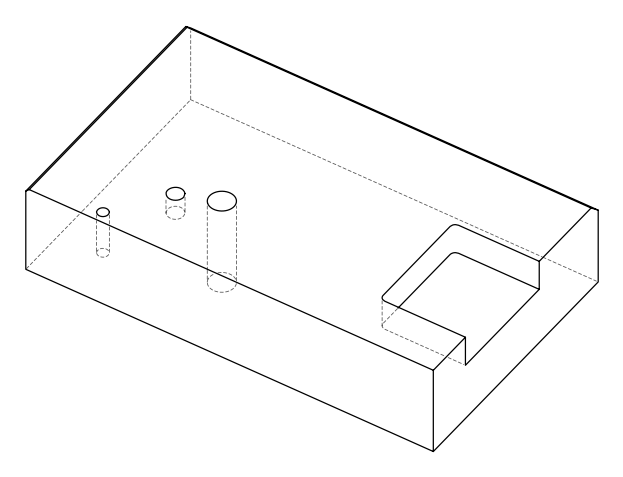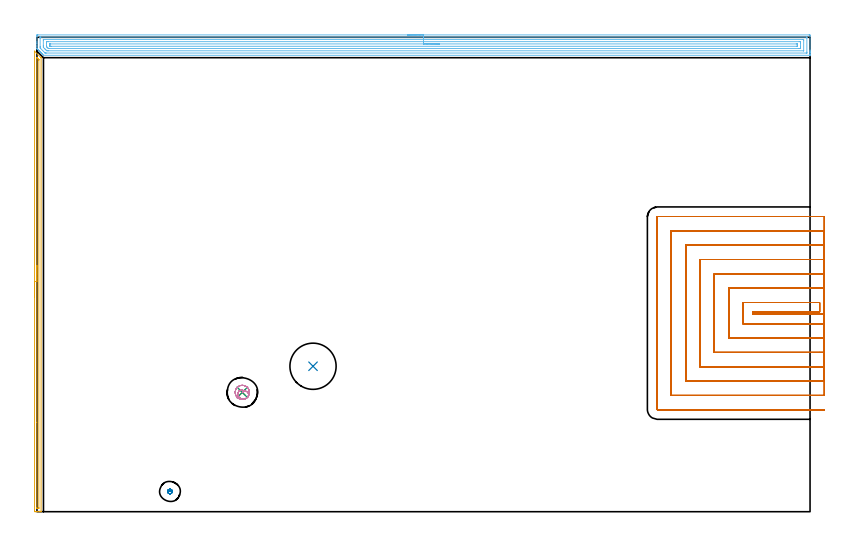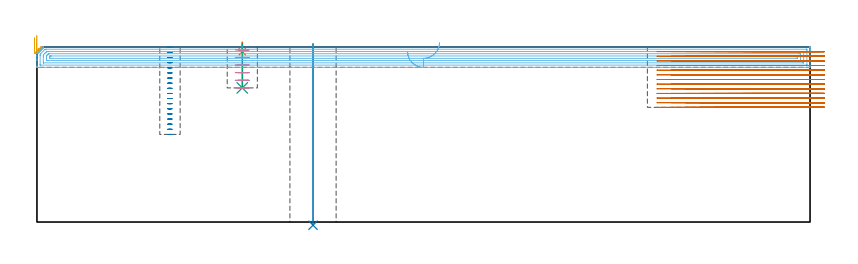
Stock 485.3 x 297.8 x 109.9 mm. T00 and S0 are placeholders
(PLAN: 8 operations, 6 tool changes, 92.4 min)
(1 SPOT_DRILL | STEP1POCKET | NXT0321_9005460120000 | 0.05 min | 184 mm3)
(2 INDEXABLE_INSERT_DRILL_THROUGH_HOLE_FROM_SOLID | STEP1HOLE | NXT0302_029 | 0.46 min | 72510 mm3)
(3 DRILL_BLIND_HOLE_INTO_CENTER | STEP1POCKET | NXT0301_128 | 0.11 min | 2595 mm3)
(4 MILL_ROUGH_BLIND_HOLE_CONTOUR | STEP1POCKET | NXT0201_010 | Spiral | 1.2 min | 4423 mm3)
(5 AREA_MILL | FG_CHAMFER_SURFACE | UGT0205_001 | 4.76 min | 2452 mm3)
(6 AREA_MILL_1 | FG_CHAMFER_SURFACE_1 | UGT0205_001 | 19.62 min | 39696 mm3)
(7 MILL_SLOT | SLOT_PARTIAL_RECTANGULAR | NXT0201_011 | Follow Part, ap 3, ae 75% | 65.22 min | 515263 mm3)
(8 MILL_BLIND_HOLE_FROM_SOLID_MATERIAL | STEP1POCKET_1 | NXT0201_010 | Spiral | 0.97 min | 7051 mm3)
(TOOL NXT0321_9005460120000 | NC Spot Drill, 142deg, 12mm, Carbide, Uncoated | D12 PA142 FL30 Z2)
(TOOL NXT0302_029 | Index. Insert Drill 29mm [880-D2900L32-05] | D29 PA176 FL145 Z2)
(TOOL NXT0301_128 | Carbide Drill 12mm [861.1-1200-036A1-GP GC34] | D12 PA150 FL37.4 Z2)
(TOOL NXT0201_010 | ENDMILL 10mm [2P460-1000-NA 1630] | D10 FL30 Z6)
(TOOL UGT0205_001 | Chamfer Mill 20 x 3 x 45 deg. | D20 FL50 Z2)
(TOOL NXT0201_011 | ENDMILL 12mm [2P460-1200-NA 1630] | D12 FL38 Z6)
(OP 1 SPOT_DRILL)
G17 G21 G94 G90
T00 M6
G54
G17 G0 G90 X128.9 Y74.9 S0 M3
G43 Z119.9 H0
G94 G81 G98 Z106.9 F250. R112.9
G80
M5
M2
(OP 2 INDEXABLE_INSERT_DRILL_THROUGH_HOLE_FROM_SOLID)
G17 G21 G94 G90
T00 M6
G54
G17 G0 G90 X173.3 Y91.3 S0 M3
G43 Z119.9 H1
G94 G81 G98 Z-2.006 F250. R111.9
G80
M5
M2
(OP 3 DRILL_BLIND_HOLE_INTO_CENTER)
G17 G21 G94 G90
T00 M6
G54
G17 G0 G90 X128.9 Y74.9 S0 M3
G43 Z119.9 H1
G94 G81 G98 Z84.2 F250. R111.9
G80
M5
M2
(OP 4 MILL_ROUGH_BLIND_HOLE_CONTOUR)
G17 G21 G94 G90
T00 M6
G54
G17 G0 G90 X128.9 Y74.9 S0 M3
G43 Z119.9 H1
Z108.117
G94 G3 X129.144 Y76.296 R0.719 F250.
X126.807 Y75.654 R2.104
X127.473 Y71.322 R2.939
X132.329 Y72.063 R3.691
X131.737 Y78.329 R4.45
X132.329 Y72.063 R-4.45
X132.033 Y75.196 R2.225
X128.9 Y74.9 R2.225
G0 Z103.333
G3 X129.144 Y76.296 R0.719
X126.807 Y75.654 R2.104
X127.473 Y71.322 R2.939
X132.329 Y72.063 R3.691
X131.737 Y78.329 R4.45
X132.329 Y72.063 R-4.45
X132.033 Y75.196 R2.225
X128.9 Y74.9 R2.225
G0 Z98.55
G3 X129.144 Y76.296 R0.719
X126.807 Y75.654 R2.104
X127.473 Y71.322 R2.939
X132.329 Y72.063 R3.691
X131.737 Y78.329 R4.45
X132.329 Y72.063 R-4.45
X132.033 Y75.196 R2.225
X128.9 Y74.9 R2.225
G0 Z93.767
G3 X129.144 Y76.296 R0.719
X126.807 Y75.654 R2.104
X127.473 Y71.322 R2.939
X132.329 Y72.063 R3.691
X131.737 Y78.329 R4.45
X132.329 Y72.063 R-4.45
X132.033 Y75.196 R2.225
X128.9 Y74.9 R2.225
G0 Z88.983
G3 X129.144 Y76.296 R0.719
X126.807 Y75.654 R2.104
X127.473 Y71.322 R2.939
X132.329 Y72.063 R3.691
X131.737 Y78.329 R4.45
X132.329 Y72.063 R-4.45
X132.033 Y75.196 R2.225
X128.9 Y74.9 R2.225
G0 Z84.2
G3 X129.144 Y76.296 R0.719
X126.807 Y75.654 R2.104
X127.473 Y71.322 R2.939
X132.329 Y72.063 R3.691
X131.737 Y78.329 R4.45
X132.329 Y72.063 R-4.45
X132.033 Y75.196 R2.225
X128.9 Y74.9 R2.225
G0 Z119.9
M5
M2
(OP 5 AREA_MILL)
G17 G21 G94 G90
T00 M6
G54
G17 G0 G90 X-1.5 Y134.55 S1061 M3
G43 Z119.9 H0
Z115.8
G94 G1 Y134.588 Z114.928 F250.
Y134.702 Z114.064
Y134.891 Z113.212
Y135.153 Z112.38
Y135.487 Z111.574
Y135.89 Z110.8
Y136.358 Z110.064
Y136.89 Z109.372
Y137.479 Z108.729
Y138.122 Z108.14
Y138.814 Z107.608
Y139.55 Z107.14
Y140.324 Z106.737
Y141.13 Z106.403
Y141.962 Z106.141
Y142.813 Z105.952
Y143.678 Z105.838
Y144.55 Z105.8
Y289.013
X-1.495 Y289.076 Z105.803
X-1.494 Y289.083 Z105.804
X-1.454 Y289.055 Z105.844
X2.375 Y285.225 Z109.674
X2.557 Y285.04 Z109.853
X2.596 Y284.994 Z109.889
X2.6 Y284.898 Z109.9
Y0.179
X2.597 Y0.01 Z109.889
X2.479 Y0.004 Z109.771
X2.353 Y0. Z109.653
X2.12 Z109.42
X1.421 Z108.716
X0.201 Z107.497
X-0.321 Z106.973
X-0.931 Z106.364
X-1.073 Z106.223
X-1.192 Y0.003 Z106.103
X-1.493 Y0.01 Z105.803
X-1.497 Y0.314 Z105.801
X-1.499 Y0.626
X-1.5 Y144.55 Z105.8
X-0.086 Z107.214
X-0.085 Y284.898 Z107.215
X-0.084 Y285.085 Z107.216
X-0.081 Y285.178 Z107.219
X-0.08 Y285.21 Z107.22
X-0.06 Y285.198 Z107.24
X0.25 Y284.898 Z107.55
X0.55 Y284.599 Z107.85
X1.14 Y284.004 Z108.44
X1.179 Y283.958 Z108.479
X1.181 Y283.922 Z108.481
X1.184 Y283.841 Z108.484
X1.185 Y283.678 Z108.485
X1.186 Y283.352 Z108.486
X1.185 Y2.656 Z108.485
X1.184 Y2.414 Z108.484
X1.18 Y2.088 Z108.48
X1.179 Y2.016 Z108.479
X1.088 Y2.009 Z108.388
X0.951 Y2.003 Z108.251
X0.55 Y2.001 Z107.85
X0.08 Y2.002 Z107.38
X-0.05 Y2.008 Z107.25
X-0.076 Y2.01 Z107.224
X-0.079 Y2.056 Z107.221
X-0.083 Y2.17 Z107.217
X-0.085 Y2.414 Z107.215
X-0.086 Y56.123 Z107.214
Y144.55
Y145.422 Z107.252
Y146.286 Z107.366
Y147.138 Z107.555
Y147.97 Z107.817
Y148.776 Z108.151
Y149.55 Z108.554
Y150.286 Z109.023
Y150.978 Z109.554
Y151.621 Z110.143
Y152.21 Z110.786
Y152.741 Z111.478
Y153.21 Z112.214
Y153.613 Z112.988
Y153.947 Z113.794
Y154.209 Z114.626
Y154.398 Z115.478
Y154.512 Z116.343
Y154.55 Z117.214
G0 Z119.9
M5
M2
(OP 6 AREA_MILL_1)
G17 G21 G94 G90
T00 M6
G54
G17 G0 G90 X232.65 Y299.3 S1061 M3
G43 Z119.9 H0
Z107.1
G94 G1 X232.688 Z106.228 F250.
X232.802 Z105.364
X232.991 Z104.512
X233.253 Z103.68
X233.587 Z102.874
X233.99 Z102.1
X234.458 Z101.364
X234.99 Z100.672
X235.579 Z100.029
X236.222 Z99.44
X236.914 Z98.908
X237.65 Z98.44
X238.424 Z98.037
X239.23 Z97.703
X240.062 Z97.441
X240.914 Z97.252
X241.778 Z97.138
X242.65 Z97.1
X484.685
X484.98 Y299.297 Z97.102
X485.29 Y299.292 Z97.106
X485.3 Y298.977 Z97.42
Y289.778 Z106.617
Y289.221 Z107.175
Y288.885 Z107.511
Y288.329 Z108.067
Y287.993 Z108.402
Y287.321 Z109.078
Y286.953 Z109.447
X485.292 Y286.556 Z109.836
X485.29 Y286.502 Z109.888
X485.132 Y286.5 Z109.9
X4.187
X4.105 Y286.505 Z109.891
X4.053 Y286.549 Z109.848
X3.889 Y286.711 Z109.689
X3.294 Y287.306 Z109.094
X3.2 Y287.398 Z108.998
X3.109 Y287.491 Z108.908
X2.996 Y287.603 Z108.796
X2.902 Y287.696 Z108.7
X2.812 Y287.788 Z108.611
X2.699 Y287.901 Z108.498
X2.605 Y287.993 Z108.403
X2.515 Y288.085 Z108.314
X2.401 Y288.199 Z108.201
X2.308 Y288.291 Z108.105
X2.217 Y288.382 Z108.017
X2.103 Y288.497 Z107.903
X2.01 Y288.588 Z107.808
X1.92 Y288.679 Z107.72
X1.806 Y288.794 Z107.605
X1.713 Y288.885 Z107.511
X1.623 Y288.976 Z107.423
X1.508 Y289.092 Z107.307
X1.415 Y289.183 Z107.213
X1.326 Y289.273 Z107.126
X1.21 Y289.39 Z107.01
X1.118 Y289.48 Z106.916
X1.029 Y289.57 Z106.829
X0.912 Y289.687 Z106.712
X0.821 Y289.778 Z106.619
X0.615 Y289.985 Z106.414
X0.554 Y290.046 Z106.353
X0.317 Y290.283 Z106.116
X0.198 Y290.401 Z105.998
X0.019 Y290.583 Z105.815
X0.003 Y290.608 Z105.789
X0.001 Y290.67 Z105.729
X0. Y290.699 Z105.7
Y290.902 Z105.498
Y291.782 Z104.618
Y292.454 Z103.942
Y293.682 Z102.715
Y294.238 Z102.157
Y294.948 Z101.448
Y298.421 Z97.976
X0.002 Y298.699 Z97.698
X0.007 Y299.292 Z97.106
X0.02 Y299.293 Z97.104
X0.615 Y299.3 Z97.1
X242.65
Y297.886 Z98.514
X482.978 Y297.885 Z98.515
X483.136 Y297.883 Z98.517
X483.241 Y297.879 Z98.521
X483.291 Y297.875 Z98.525
X483.294 Y297.863 Z98.537
X483.297 Y297.807 Z98.593
X483.3 Y297.406 Z98.994
Y288.485 Z107.915
X483.297 Y287.993 Z108.407
X483.294 Y287.944 Z108.456
X483.291 Y287.925 Z108.475
X483.215 Y287.921 Z108.479
X483.057 Y287.916 Z108.484
X482.978 Y287.914 Z108.486
X482.899
X5.973 Y287.915 Z108.485
X5.152 Y287.921 Z108.479
X5.08 Y287.973 Z108.427
X5.058 Y287.993 Z108.407
X2.381 Y290.67 Z105.73
X2.01 Y291.06 Z105.34
X2.004 Y291.562 Z104.838
X2. Y291.962 Z104.438
Y297.315 Z99.085
X2.003 Y297.807 Z98.593
X2.006 Y297.856 Z98.544
X2.009 Y297.875 Z98.525
X2.085 Y297.879 Z98.521
X2.243 Y297.884 Z98.516
X2.322 Y297.886 Z98.514
X2.401
X242.65
Y296.472 Z99.928
X480.664 Y296.471 Z99.929
X481.113 Y296.469 Z99.931
X481.261 Y296.466 Z99.934
X481.28 Y296.465 Z99.935
X481.29 Y296.433 Z99.967
X481.295 Y296.334 Z100.066
X481.298 Y296.21 Z100.19
X481.3 Y296.022 Z100.378
Y295.835 Z100.565
Y289.591 Z106.809
X481.295 Y289.404 Z106.996
X481.291 Y289.351 Z107.049
X481.286 Y289.334 Z107.066
X481.28 Y289.333 Z107.067
X481.225 Y289.33 Z107.07
X481.113 Y289.329 Z107.071
X7.316
X6.867 Y289.33 Z107.07
X6.419 Y289.332 Z107.068
X6.203 Y289.335 Z107.065
X5.973 Y289.537 Z106.863
X5.726 Y289.778 Z106.622
X5.08 Y290.419 Z105.981
X4.83 Y290.67 Z105.73
X4.187 Y291.314 Z105.086
X4.068 Y291.44 Z104.96
X4.011 Y291.502 Z104.898
X4.008 Y291.562 Z104.838
X4.002 Y291.747 Z104.653
X4. Y292.454 Z103.946
Y292.641 Z103.759
Y296.022 Z100.378
Y296.209 Z100.191
X4.005 Y296.396 Z100.004
X4.009 Y296.449 Z99.951
X4.013 Y296.466 Z99.934
X4.02 Y296.467 Z99.933
X4.075 Y296.47 Z99.93
X4.187 Y296.471 Z99.929
X242.65 Y296.472 Z99.928
Y295.057 Z101.343
X478.507
X479.259 Y295.05 Z101.35
X479.29 Y295.043 Z101.357
X479.294 Y294.996 Z101.404
X479.298 Y294.892 Z101.508
X479.299 Y294.683 Z101.717
X479.3 Y294.265 Z102.135
Y291.588 Z104.812
X479.299 Y291.129 Z105.271
X479.298 Y290.913 Z105.487
X479.294 Y290.805 Z105.595
X479.29 Y290.756 Z105.644
X479.247 Y290.749 Z105.651
X478.433 Y290.743 Z105.657
X478.36
X7.686
X7.277 Y290.747 Z105.653
X7.228 Y290.75 Z105.65
X7.202 Y290.759 Z105.641
X7.16 Y290.796 Z105.604
X7.028 Y290.922 Z105.478
X6.867 Y291.082 Z105.318
X6.387 Y291.562 Z104.838
X6.229 Y291.722 Z104.678
X6.104 Y291.851 Z104.549
X6.024 Y291.937 Z104.463
X6.01 Y291.995 Z104.405
X6. Y292.427 Z103.973
Y292.454 Z103.946
Y294.212 Z102.188
X6.001 Y294.671 Z101.729
X6.002 Y294.887 Z101.513
X6.006 Y294.995 Z101.405
X6.01 Y295.044 Z101.356
X6.053 Y295.051 Z101.349
X6.867 Y295.057 Z101.343
X6.94
X242.65
Y293.643 Z102.757
X476.647 Y293.642 Z102.758
X477.247 Y293.639 Z102.761
X477.279 Y293.636 Z102.764
X477.29 Y293.63 Z102.77
X477.296 Y293.59 Z102.81
X477.299 Y293.346 Z103.054
X477.3 Y292.694 Z103.706
Y292.454 Z103.946
X477.299 Y292.291 Z104.109
X477.298 Y292.209 Z104.191
X477.294 Y292.17 Z104.23
X477.291 Y292.165 Z104.235
X477.28 Y292.162 Z104.238
X477.242 Y292.159 Z104.241
X476.944 Y292.157 Z104.243
X8.95
X8.653 Y292.158 Z104.242
X8.356 Y292.162 Z104.238
X8.272 Y292.164 Z104.236
X8.238 Y292.172 Z104.228
X8.216 Y292.192 Z104.208
X8.126 Y292.28 Z104.12
X8.041 Y292.369 Z104.031
X8.01 Y292.412 Z103.988
X8.008 Y292.454 Z103.946
X8.001 Y293.105 Z103.295
X8. Y293.346 Z103.054
X8.001 Y293.509 Z102.891
X8.002 Y293.591 Z102.809
X8.006 Y293.63 Z102.77
X8.009 Y293.635 Z102.765
X8.02 Y293.638 Z102.762
X8.058 Y293.641 Z102.759
X8.356 Y293.643 Z102.757
X242.65
X243.522 Z102.795
X244.386 Z102.909
X245.238 Z103.098
X246.07 Z103.36
X246.876 Z103.694
X247.65 Z104.097
X248.386 Z104.565
X249.078 Z105.096
X249.721 Z105.686
X250.31 Z106.329
X250.842 Z107.021
X251.31 Z107.757
X251.713 Z108.531
X252.047 Z109.337
X252.309 Z110.169
X252.498 Z111.02
X252.612 Z111.885
X252.65 Z112.757
G0 Z119.9
M5
M2
(OP 7 MILL_SLOT)
G17 G21 G94 G90
T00 M6
G54
G17 G0 G90 X494.3 Y124. S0 M3
G43 Z119.9 H1
Z106.985
G94 G1 X491.3 F250.
X449.2 F500.
Y125.3
X491.3
Y131.3
X443.2
Y118.
X491.3
X494.3 F250.
Y140.3
X491.3
X434.2 F500.
Y109.
X491.3
X494.3 F250.
Y149.3
X491.3
X425.2 F500.
Y100.
X491.3
X494.3 F250.
Y158.3
X491.3
X416.2 F500.
Y91.
X491.3
X494.3 F250.
Y167.3
X491.3
X407.2 F500.
Y82.
X491.3
X494.3 F250.
Y176.3
X491.3
X398.2 F500.
Y73.
X491.3
X494.3 F250.
Y185.3
X491.3
X389.5 F500.
G3 X389.2 Y185. R0.3
G1 Y64.3
G3 X389.5 Y64. R0.3
G1 X491.3
X494.3 F250.
G0 Y124. Z104.069
G1 X491.3
X449.2 F500.
Y125.3
X491.3
Y131.3
X443.2
Y118.
X491.3
X494.3 F250.
Y140.3
X491.3
X434.2 F500.
Y109.
X491.3
X494.3 F250.
Y149.3
X491.3
X425.2 F500.
Y100.
X491.3
X494.3 F250.
Y158.3
X491.3
X416.2 F500.
Y91.
X491.3
X494.3 F250.
Y167.3
X491.3
X407.2 F500.
Y82.
X491.3
X494.3 F250.
Y176.3
X491.3
X398.2 F500.
Y73.
X491.3
X494.3 F250.
Y185.3
X491.3
X389.5 F500.
G3 X389.2 Y185. R0.3
G1 Y64.3
G3 X389.5 Y64. R0.3
G1 X491.3
X494.3 F250.
G0 Y124. Z101.154
G1 X491.3
X449.2 F500.
Y125.3
X491.3
Y131.3
X443.2
Y118.
X491.3
X494.3 F250.
Y140.3
X491.3
X434.2 F500.
Y109.
X491.3
X494.3 F250.
Y149.3
X491.3
X425.2 F500.
Y100.
X491.3
X494.3 F250.
Y158.3
X491.3
X416.2 F500.
Y91.
X491.3
X494.3 F250.
Y167.3
X491.3
X407.2 F500.
Y82.
X491.3
X494.3 F250.
Y176.3
X491.3
X398.2 F500.
Y73.
X491.3
X494.3 F250.
Y185.3
X491.3
X389.5 F500.
G3 X389.2 Y185. R0.3
G1 Y64.3
G3 X389.5 Y64. R0.3
G1 X491.3
X494.3 F250.
G0 Y124. Z98.238
G1 X491.3
X449.2 F500.
Y125.3
X491.3
Y131.3
X443.2
Y118.
X491.3
X494.3 F250.
Y140.3
X491.3
X434.2 F500.
Y109.
X491.3
X494.3 F250.
Y149.3
X491.3
X425.2 F500.
Y100.
X491.3
X494.3 F250.
Y158.3
X491.3
X416.2 F500.
Y91.
X491.3
X494.3 F250.
Y167.3
X491.3
X407.2 F500.
Y82.
X491.3
X494.3 F250.
Y176.3
X491.3
X398.2 F500.
Y73.
X491.3
X494.3 F250.
Y185.3
X491.3
X389.5 F500.
G3 X389.2 Y185. R0.3
G1 Y64.3
G3 X389.5 Y64. R0.3
G1 X491.3
X494.3 F250.
G0 Y124. Z95.323
G1 X491.3
X449.2 F500.
Y125.3
X491.3
Y131.3
X443.2
Y118.
X491.3
X494.3 F250.
Y140.3
X491.3
X434.2 F500.
Y109.
X491.3
X494.3 F250.
Y149.3
X491.3
X425.2 F500.
Y100.
X491.3
X494.3 F250.
Y158.3
X491.3
X416.2 F500.
Y91.
X491.3
X494.3 F250.
Y167.3
X491.3
X407.2 F500.
Y82.
X491.3
X494.3 F250.
Y176.3
X491.3
X398.2 F500.
Y73.
X491.3
X494.3 F250.
Y185.3
X491.3
X389.5 F500.
G3 X389.2 Y185. R0.3
G1 Y64.3
G3 X389.5 Y64. R0.3
G1 X491.3
X494.3 F250.
G0 Y124. Z92.408
G1 X491.3
X449.2 F500.
Y125.3
X491.3
Y131.3
X443.2
Y118.
X491.3
X494.3 F250.
Y140.3
X491.3
X434.2 F500.
Y109.
X491.3
X494.3 F250.
Y149.3
X491.3
X425.2 F500.
Y100.
X491.3
X494.3 F250.
Y158.3
X491.3
X416.2 F500.
Y91.
X491.3
X494.3 F250.
Y167.3
X491.3
X407.2 F500.
Y82.
X491.3
X494.3 F250.
Y176.3
X491.3
X398.2 F500.
Y73.
X491.3
X494.3 F250.
Y185.3
X491.3
X389.5 F500.
G3 X389.2 Y185. R0.3
G1 Y64.3
G3 X389.5 Y64. R0.3
G1 X491.3
X494.3 F250.
G0 Y124. Z89.492
G1 X491.3
X449.2 F500.
Y125.3
X491.3
Y131.3
X443.2
Y118.
X491.3
X494.3 F250.
Y140.3
X491.3
X434.2 F500.
Y109.
X491.3
X494.3 F250.
Y149.3
X491.3
X425.2 F500.
Y100.
X491.3
X494.3 F250.
Y158.3
X491.3
X416.2 F500.
Y91.
X491.3
X494.3 F250.
Y167.3
X491.3
X407.2 F500.
Y82.
X491.3
X494.3 F250.
Y176.3
X491.3
X398.2 F500.
Y73.
X491.3
X494.3 F250.
Y185.3
X491.3
X389.5 F500.
G3 X389.2 Y185. R0.3
G1 Y64.3
G3 X389.5 Y64. R0.3
G1 X491.3
X494.3 F250.
G0 Y124. Z86.577
G1 X491.3
X449.2 F500.
Y125.3
X491.3
Y131.3
X443.2
Y118.
X491.3
X494.3 F250.
Y140.3
X491.3
X434.2 F500.
Y109.
X491.3
X494.3 F250.
Y149.3
X491.3
X425.2 F500.
Y100.
X491.3
X494.3 F250.
Y158.3
X491.3
X416.2 F500.
Y91.
X491.3
X494.3 F250.
Y167.3
X491.3
X407.2 F500.
Y82.
X491.3
X494.3 F250.
Y176.3
X491.3
X398.2 F500.
Y73.
X491.3
X494.3 F250.
Y185.3
X491.3
X389.5 F500.
G3 X389.2 Y185. R0.3
G1 Y64.3
G3 X389.5 Y64. R0.3
G1 X491.3
X494.3 F250.
G0 Y124. Z83.662
G1 X491.3
X449.2 F500.
Y125.3
X491.3
Y131.3
X443.2
Y118.
X491.3
X494.3 F250.
Y140.3
X491.3
X434.2 F500.
Y109.
X491.3
X494.3 F250.
Y149.3
X491.3
X425.2 F500.
Y100.
X491.3
X494.3 F250.
Y158.3
X491.3
X416.2 F500.
Y91.
X491.3
X494.3 F250.
Y167.3
X491.3
X407.2 F500.
Y82.
X491.3
X494.3 F250.
Y176.3
X491.3
X398.2 F500.
Y73.
X491.3
X494.3 F250.
Y185.3
X491.3
X389.5 F500.
G3 X389.2 Y185. R0.3
G1 Y64.3
G3 X389.5 Y64. R0.3
G1 X491.3
X494.3 F250.
G0 Y124. Z80.746
G1 X491.3
X449.2 F500.
Y125.3
X491.3
Y131.3
X443.2
Y118.
X491.3
X494.3 F250.
Y140.3
X491.3
X434.2 F500.
Y109.
X491.3
X494.3 F250.
Y149.3
X491.3
X425.2 F500.
Y100.
X491.3
X494.3 F250.
Y158.3
X491.3
X416.2 F500.
Y91.
X491.3
X494.3 F250.
Y167.3
X491.3
X407.2 F500.
Y82.
X491.3
X494.3 F250.
Y176.3
X491.3
X398.2 F500.
Y73.
X491.3
X494.3 F250.
Y185.3
X491.3
X389.5 F500.
G3 X389.2 Y185. R0.3
G1 Y64.3
G3 X389.5 Y64. R0.3
G1 X491.3
X494.3 F250.
G0 Y124. Z77.831
G1 X491.3
X449.2 F500.
Y125.3
X491.3
Y131.3
X443.2
Y118.
X491.3
X494.3 F250.
Y140.3
X491.3
X434.2 F500.
Y109.
X491.3
X494.3 F250.
Y149.3
X491.3
X425.2 F500.
Y100.
X491.3
X494.3 F250.
Y158.3
X491.3
X416.2 F500.
Y91.
X491.3
X494.3 F250.
Y167.3
X491.3
X407.2 F500.
Y82.
X491.3
X494.3 F250.
Y176.3
X491.3
X398.2 F500.
Y73.
X491.3
X494.3 F250.
Y185.3
X491.3
X389.5 F500.
G3 X389.2 Y185. R0.3
G1 Y64.3
G3 X389.5 Y64. R0.3
G1 X491.3
X494.3 F250.
G0 Y124. Z74.915
G1 X491.3
X449.2 F500.
Y125.3
X491.3
Y131.3
X443.2
Y118.
X491.3
X494.3 F250.
Y140.3
X491.3
X434.2 F500.
Y109.
X491.3
X494.3 F250.
Y149.3
X491.3
X425.2 F500.
Y100.
X491.3
X494.3 F250.
Y158.3
X491.3
X416.2 F500.
Y91.
X491.3
X494.3 F250.
Y167.3
X491.3
X407.2 F500.
Y82.
X491.3
X494.3 F250.
Y176.3
X491.3
X398.2 F500.
Y73.
X491.3
X494.3 F250.
Y185.3
X491.3
X389.5 F500.
G3 X389.2 Y185. R0.3
G1 Y64.3
G3 X389.5 Y64. R0.3
G1 X491.3
X494.3 F250.
G0 Y124. Z72.
G1 X491.3
X449.2 F500.
Y125.3
X491.3
Y131.3
X443.2
Y118.
X491.3
X494.3 F250.
Y140.3
X491.3
X434.2 F500.
Y109.
X491.3
X494.3 F250.
Y149.3
X491.3
X425.2 F500.
Y100.
X491.3
X494.3 F250.
Y158.3
X491.3
X416.2 F500.
Y91.
X491.3
X494.3 F250.
Y167.3
X491.3
X407.2 F500.
Y82.
X491.3
X494.3 F250.
Y176.3
X491.3
X398.2 F500.
Y73.
X491.3
X494.3 F250.
Y185.3
X491.3
X389.5 F500.
G3 X389.2 Y185. R0.3
G1 Y64.3
G3 X389.5 Y64. R0.3
G1 X491.3
X494.3 F250.
G0 Z119.9
M5
M2
(OP 8 MILL_BLIND_HOLE_FROM_SOLID_MATERIAL)
G17 G21 G94 G90
T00 M6
G54
G17 G0 G90 X83.5 Y12.7 S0 M3
G43 Z119.9 H1
Z109.683
G94 G3 X84.134 Y13.466 R0.645 F250.
X83.238 Y14.075 R0.766
X82.125 Y12.438 R1.4
X83.238 Y14.075 R-1.4
X82.681 Y13.256 R0.7
X83.5 Y12.7 R0.7
G0 Z106.467
G3 X84.134 Y13.466 R0.645
X83.238 Y14.075 R0.766
X82.125 Y12.438 R1.4
X83.238 Y14.075 R-1.4
X82.681 Y13.256 R0.7
X83.5 Y12.7 R0.7
G0 Z103.25
G3 X84.134 Y13.466 R0.645
X83.238 Y14.075 R0.766
X82.125 Y12.438 R1.4
X83.238 Y14.075 R-1.4
X82.681 Y13.256 R0.7
X83.5 Y12.7 R0.7
G0 Z100.033
G3 X84.134 Y13.466 R0.645
X83.238 Y14.075 R0.766
X82.125 Y12.438 R1.4
X83.238 Y14.075 R-1.4
X82.681 Y13.256 R0.7
X83.5 Y12.7 R0.7
G0 Z96.817
G3 X84.134 Y13.466 R0.645
X83.238 Y14.075 R0.766
X82.125 Y12.438 R1.4
X83.238 Y14.075 R-1.4
X82.681 Y13.256 R0.7
X83.5 Y12.7 R0.7
G0 Z93.6
G3 X84.134 Y13.466 R0.645
X83.238 Y14.075 R0.766
X82.125 Y12.438 R1.4
X83.238 Y14.075 R-1.4
X82.681 Y13.256 R0.7
X83.5 Y12.7 R0.7
G0 Z90.383
G3 X84.134 Y13.466 R0.645
X83.238 Y14.075 R0.766
X82.125 Y12.438 R1.4
X83.238 Y14.075 R-1.4
X82.681 Y13.256 R0.7
X83.5 Y12.7 R0.7
G0 Z87.167
G3 X84.134 Y13.466 R0.645
X83.238 Y14.075 R0.766
X82.125 Y12.438 R1.4
X83.238 Y14.075 R-1.4
X82.681 Y13.256 R0.7
X83.5 Y12.7 R0.7
G0 Z83.95
G3 X84.134 Y13.466 R0.645
X83.238 Y14.075 R0.766
X82.125 Y12.438 R1.4
X83.238 Y14.075 R-1.4
X82.681 Y13.256 R0.7
X83.5 Y12.7 R0.7
G0 Z80.733
G3 X84.134 Y13.466 R0.645
X83.238 Y14.075 R0.766
X82.125 Y12.438 R1.4
X83.238 Y14.075 R-1.4
X82.681 Y13.256 R0.7
X83.5 Y12.7 R0.7
G0 Z77.517
G3 X84.134 Y13.466 R0.645
X83.238 Y14.075 R0.766
X82.125 Y12.438 R1.4
X83.238 Y14.075 R-1.4
X82.681 Y13.256 R0.7
X83.5 Y12.7 R0.7
G0 Z74.3
G3 X84.134 Y13.466 R0.645
X83.238 Y14.075 R0.766
X82.125 Y12.438 R1.4
X83.238 Y14.075 R-1.4
X82.681 Y13.256 R0.7
X83.5 Y12.7 R0.7
G0 Z71.083
G3 X84.134 Y13.466 R0.645
X83.238 Y14.075 R0.766
X82.125 Y12.438 R1.4
X83.238 Y14.075 R-1.4
X82.681 Y13.256 R0.7
X83.5 Y12.7 R0.7
G0 Z67.867
G3 X84.134 Y13.466 R0.645
X83.238 Y14.075 R0.766
X82.125 Y12.438 R1.4
X83.238 Y14.075 R-1.4
X82.681 Y13.256 R0.7
X83.5 Y12.7 R0.7
G0 Z64.65
G3 X84.134 Y13.466 R0.645
X83.238 Y14.075 R0.766
X82.125 Y12.438 R1.4
X83.238 Y14.075 R-1.4
X82.681 Y13.256 R0.7
X83.5 Y12.7 R0.7
G0 Z61.433
G3 X84.134 Y13.466 R0.645
X83.238 Y14.075 R0.766
X82.125 Y12.438 R1.4
X83.238 Y14.075 R-1.4
X82.681 Y13.256 R0.7
X83.5 Y12.7 R0.7
G0 Z58.217
G3 X84.134 Y13.466 R0.645
X83.238 Y14.075 R0.766
X82.125 Y12.438 R1.4
X83.238 Y14.075 R-1.4
X82.681 Y13.256 R0.7
X83.5 Y12.7 R0.7
G0 Z55.
G3 X84.134 Y13.466 R0.645
X83.238 Y14.075 R0.766
X82.125 Y12.438 R1.4
X83.238 Y14.075 R-1.4
X82.681 Y13.256 R0.7
X83.5 Y12.7 R0.7
G0 Z119.9
M5
M2
